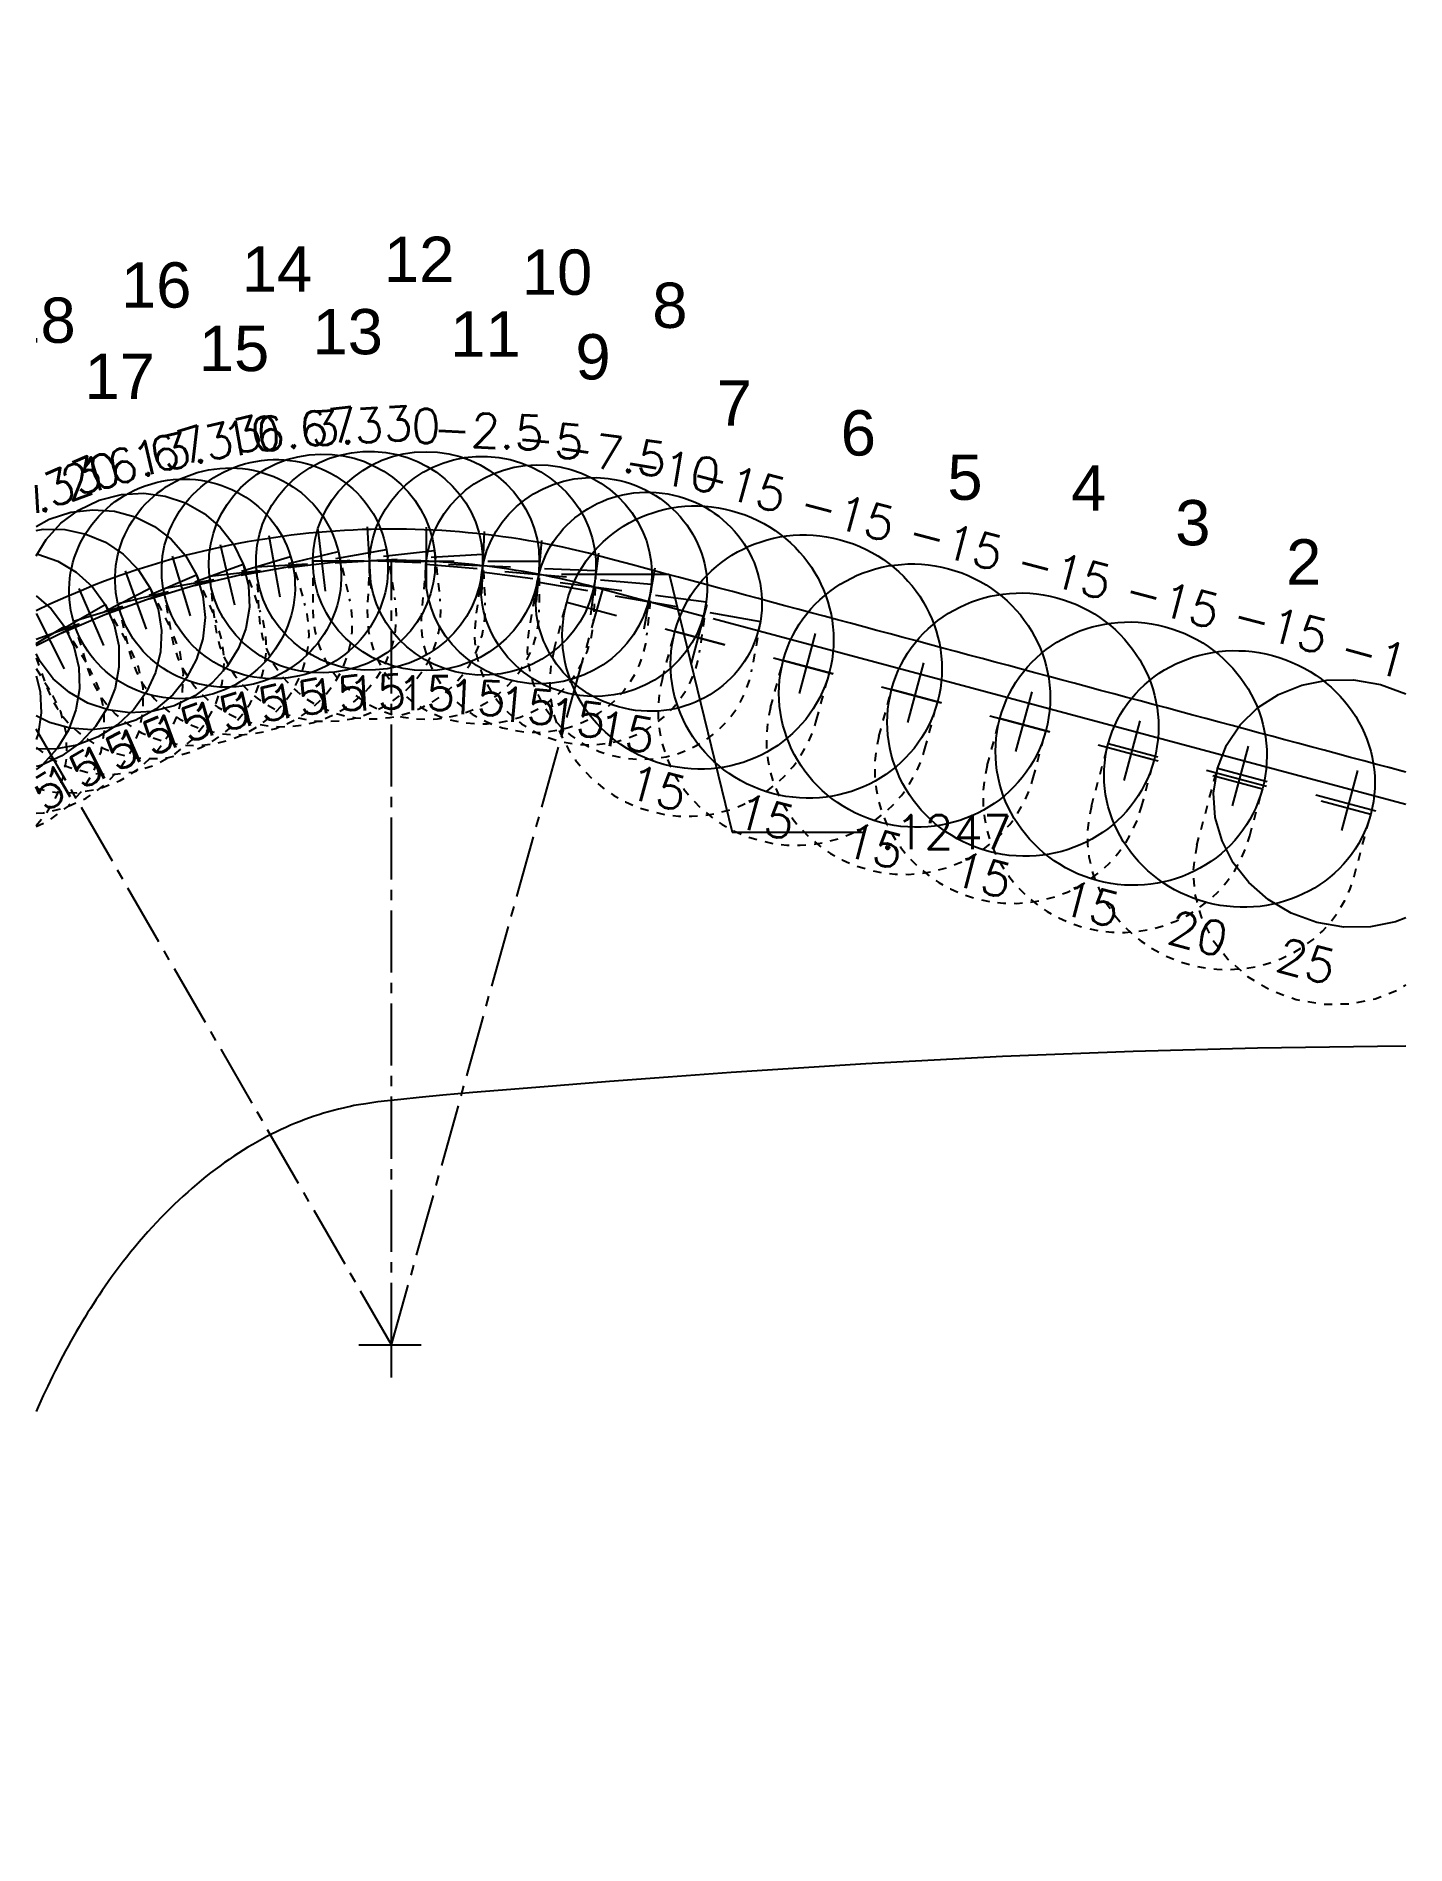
# Paper-space layout 'Layout1' of a CAD drawing. Header units: inches. Extents: x 0 to 8, y 0 to 10.5.
# The model-space entities are those that its viewports show. They can reach past a viewport. Long polylines and large blocks are cut down to what shows.
import ezdxf
from ezdxf.enums import TextEntityAlignment as Align

# ---------------------------------------------------------------- set-up
doc = ezdxf.new("R2010")
doc.units = ezdxf.units.IN
doc.header["$MEASUREMENT"] = 0
doc.linetypes.add('CENTER2', pattern=[1.125, 0.75, -0.125, 0.125, -0.125])
doc.linetypes.add('HIDDEN2', pattern=[0.1875, 0.125, -0.0625])
doc.layers.get('Defpoints').update_dxf_attribs({"color": 10})
doc.layers.add('Blade1', color=30, linetype='Continuous')
doc.layers.add('CLine', color=5, linetype='CENTER2')
for name, color, linetype, true_color in [('Blade2', 7, 'Continuous', 0xcccc00), ('Blade3', 7, 'Continuous', 0x00cc00), ('Blade4', 7, 'Continuous', 0x00cccc), ('Blade5', 7, 'Continuous', 0x0066cc), ('Blade6', 190, 'Continuous', 0x7f00ff)]:
    doc.layers.add(name, color=color, linetype=linetype, true_color=true_color)
doc.layers.get('Defpoints').freeze()
doc.styles.add('RomanS', font='romans')
doc.styles.get("Standard").update_dxf_attribs({"font": 'arial.ttf'})
doc.dimstyles.new('Copy of Standard', dxfattribs={"dimtxt": 0.094, "dimasz": 0.18, "dimexe": 0.0625, "dimexo": 0.0625, "dimgap": 0.045, "dimtad": 0, "dimtih": 1, "dimtoh": 1, "dimdec": 4, "dimzin": 4, "dimdsep": 46, "dimtxsty": 'RomanS', "dimcen": 0.09, "dimadec": 3, "dimazin": 1, "dimtfac": 1, "dimtdec": 4, "dimtofl": 0, "dimtmove": 0, "dimatfit": 1, "dimfxl": 1, "dimtolj": 1, "dimtzin": 0, "dimarcsym": 0})

# ---------------------------------------------------------------- blocks, each defined once
blk = doc.blocks.new('CMark')
at = {"layer": 'CLine'}
for p, q in [((0, 0.09400000077063808), (0, -0.09400000077063453)), ((-0.09400000077063808, 0), (0.09400000077063453, 0))]:
    blk.add_line(p, q, dxfattribs=at)
blk = doc.blocks.new('1613@15')
for p, q in [((-0.1704805832052265, 1.188697754575482e-15), (-0.3125, -6.068692421711381e-16)), ((0.1707499999999965, -6.242535149017196e-15), (0.3125, -8.034695879804019e-15))]:
    blk.add_line(p, q)
at = {"color": 8, "linetype": 'HIDDEN2', "ltscale": 0.5}
blk.add_line((-0.3125, -3.413935800722356e-15), (-0.3125, -0.1345859034534278), dxfattribs=at)
at = {"color": 8, "linetype": 'HIDDEN2', "ltscale": 0.5, "flags": 128}
blk.add_lwpolyline([(0.3125, -3.996802888650564e-15), (0.3125, -0.1345859034534369)], dxfattribs=at)
blk.add_ellipse((0, -3.713913318816395e-15), major_axis=(-0.3125, 4.387893807675384e-15), ratio=0.9659258262888792, start_param=-3.141592653589793, end_param=3.141592653589793)
at = {"color": 8, "linetype": 'HIDDEN2', "ltscale": 0.5}
blk.add_ellipse((0, -0.1345859034534325), major_axis=(-0.3125, 4.387893807675384e-15), ratio=0.9659258262888792, start_param=0, end_param=3.141592653589793, dxfattribs=at)
blk.add_blockref('CMark', (0, -1.77635683940025e-15))
at = {"style": 'RomanS'}
blk.add_text('15', height=0.094, dxfattribs=at).set_placement((-3.126551604367261e-12, -0.3643518207152785), align=Align.MIDDLE_CENTER)
blk.add_attdef('ANG', text='', height=0.094, dxfattribs=at).set_placement((5.756464916443042e-15, 0.2975051544969685), align=Align.BOTTOM_CENTER)
blk = doc.blocks.new('1913@15')
for p, q in [((-0.2329805832052265, 1.054768723287477e-15), (-0.375, -7.407982734591434e-16)), ((0.2332499999999965, -8.386311951548049e-15), (0.375, -1.017847268233487e-14))]:
    blk.add_line(p, q)
at = {"color": 8, "linetype": 'HIDDEN2', "ltscale": 0.5}
for p, q in [((-0.375, -0.1345859034533108), (-0.375, 4.592273826833915e-17)), ((0.375, -0.1345859034533109), (0.3750000000000017, -1.017847268233489e-14))]:
    blk.add_line(p, q, dxfattribs=at)
blk.add_ellipse((0, 0), major_axis=(-0.375, 0), ratio=0.9659258262890638)
blk.add_ellipse((0, -0.1345859034533108), major_axis=(-0.375, 0), ratio=0.9659258262890638, start_param=0, end_param=3.141592653589793, dxfattribs=at)
blk.add_blockref('CMark', (0, -1.77635683940025e-15))
at = {"style": 'RomanS'}
blk.add_text('15', height=0.094, dxfattribs=at).set_placement((-2.296212748390398e-17, -0.4295151365850544), align=Align.MIDDLE_CENTER)
blk.add_attdef('ANG', text='', height=0.094, dxfattribs=at).set_placement((5.756464916443042e-15, 0.3622221848583989), align=Align.BOTTOM_CENTER)
blk = doc.blocks.new('*D448')
at = {"layer": 'Blade4', "color": 0, "lineweight": -2, "transparency": 16777216}
for p, q in [((30.04359648264588, 19.20194315141375), (30.34109648264588, 19.20194315141375)), ((30.34109648264588, 19.20194315141375), (30.51452863279682, 18.49094432684226)), ((30.51452863279682, 18.49094432684226), (30.87452863279682, 18.49094432684226))]:
    blk.add_line(p, q, dxfattribs=at)
at = {"layer": 'Blade4', "color": 0, "transparency": 16777216, "insert": (31.10529053755872, 18.49094432684226), "char_height": 0.094, "attachment_point": 5, "style": 'RomanS'}
blk.add_mtext('\\A1;.1247', dxfattribs=at)
blk = doc.blocks.new('1913@25')
for p, q in [((-0.2329805832052265, 1.054768723287477e-15), (-0.375, -7.407982734591434e-16)), ((0.2332499999999965, -8.386311951548049e-15), (0.375, -1.017847268233487e-14))]:
    blk.add_line(p, q)
at = {"color": 8, "linetype": 'HIDDEN2', "ltscale": 0.5}
for p, q in [((-0.3750000000000001, -0.21976), (-0.375, 4.592273826833915e-17)), ((0.3749999999999999, -0.21976), (0.3750000000000017, -1.017847268233489e-14))]:
    blk.add_line(p, q, dxfattribs=at)
blk.add_ellipse((0, 0), major_axis=(-0.375, 0), ratio=0.90632)
blk.add_ellipse((-4.036925708709335e-17, -0.21976), major_axis=(-0.375, 0), ratio=0.90632, start_param=0, end_param=3.141592653589793, dxfattribs=at)
blk.add_blockref('CMark', (0, -1.77635683940025e-15))
at = {"style": 'RomanS'}
blk.add_text('25', height=0.094, dxfattribs=at).set_placement((-1.211199322107419e-12, -0.44975), align=Align.MIDDLE_CENTER)
blk.add_attdef('ANG', text='', height=0.094, dxfattribs=at).set_placement((-1.110223024625157e-16, 0.3398654201387419), align=Align.BOTTOM_CENTER)
blk = doc.blocks.new('1913@20')
for p, q in [((-0.2329805832052265, 1.054768723287477e-15), (-0.375, -7.407982734591434e-16)), ((0.2332499999999965, -8.386311951548049e-15), (0.375, -1.017847268233487e-14))]:
    blk.add_line(p, q)
at = {"color": 8, "linetype": 'HIDDEN2', "ltscale": 0.5}
for p, q in [((-0.3750000000000001, -0.17785), (-0.375, 4.592273826833915e-17)), ((0.3749999999999999, -0.1778500000000001), (0.3750000000000017, -1.017847268233489e-14))]:
    blk.add_line(p, q, dxfattribs=at)
blk.add_ellipse((0, 0), major_axis=(-0.375, 0), ratio=0.9396800000000001)
blk.add_ellipse((-3.267051498425351e-17, -0.17785), major_axis=(-0.375, 0), ratio=0.9396800000000001, start_param=0, end_param=3.141592653589793, dxfattribs=at)
blk.add_blockref('CMark', (0, -1.77635683940025e-15))
at = {"style": 'RomanS'}
blk.add_text('20', height=0.094, dxfattribs=at).set_placement((-3.929738497599826e-17, -0.441305), align=Align.MIDDLE_CENTER)
blk.add_attdef('ANG', text='', height=0.094, dxfattribs=at).set_placement((5.756464916443042e-15, 0.3622221848583989), align=Align.BOTTOM_CENTER)

msp = doc.modelspace()

# ---------------------------------------------------------------- linework, layer by layer
at = {"color": 1}
msp.add_line((32.6205642128337, 18.50055690529551), (30.46276871602034, 19.07873646609817), dxfattribs=at)
msp.add_line((32.6205642128337, 18.59004464187379), (32.32268251495532, 18.66986180226031))
msp.add_lwpolyline([(30.43616235664155, 19.08586561860725), (30.15764654096184, 19.16049370649792, 0.07537826121871417), (29.51377829684246, 19.23946794533838)], format="xyb", dxfattribs=at)
at = {"color": 7, "linetype": 'Continuous'}
for points, weights, knots in [([(32.6205642128337, 18.59004464187379), (31.38908935186032, 18.92001733637083), (30.15761449088694, 19.24999003086788), (29.25739044152237, 19.49120433790219), (28.45027163940628, 19.02521408023246), (26.9343140335057, 18.14997554838571), (26.6518142128337, 15.75054531505999), (26.5893142128337, 15.00054531505999), (26.5268142128337, 14.25054531505999), (26.5268142128337, 13.12949619305741), (26.5268142128337, 12.00844707105483)], [1, 1, 1, 0.9238795325112876, 1, 0.8706440377927035, 1, 1, 1, 1, 1], [0, 0, 0, 1, 1, 1.785398163397444, 1.785398163397444, 2.813970702198846, 2.813970702198846, 3.813970702198846, 3.813970702198846, 4.5613367835339, 4.5613367835339, 4.5613367835339]), ([(32.6205642128337, 17.90254464187379), (31.07700466618721, 17.90254464187379), (29.54135038701364, 17.74652538376943), (28.3705642128337, 17.62757596086108), (28.3705642128337, 15.75054531506), (28.3705642128337, 13.93453365857529), (28.3705642128337, 12.11852200209059)], [1, 0.9987188160659204, 1, 0.7291676969861126, 1, 1, 1], [0, 0, 0, 0.101250485416287, 0.101250485416287, 1.608633259505193, 1.608633259505193, 2.261347812129975, 2.261347812129975, 2.261347812129975])]:
    msp.add_rational_spline(points, weights, degree=2, knots=knots, dxfattribs=at)
at = {"layer": 'CLine'}
for p, q in [((29.5752742128337, 17.07665690529551), (29.5752742128337, 19.24034203548772)), ((29.5752742128337, 17.07665690529551), (30.15764654096184, 19.16049370649792)), ((29.5752742128337, 17.07665690529551), (28.49340917412347, 18.95045450281501)), ((29.5752742128337, 16.98665690529551), (29.5752742128337, 17.16665690529551)), ((29.48527421283369, 17.07665690529551), (29.6652742128337, 17.07665690529551))]:
    msp.add_line(p, q, dxfattribs=at)

# ---------------------------------------------------------------- block references
at = {"layer": 'Blade1'}
for name, p, rotation, values in [('1613@15', (29.51377829684246, 19.23946794533838), 3.33, {'ANG': '3.33'}), ('1613@15', (28.74968717973505, 19.07664175358668), 23.33, {'ANG': '23.33'}), ('1913@15', (30.42053735664153, 19.02755232473893), 345, {'ANG': '-15'}), ('1913@15', (31.31692483545487, 18.78736602368551), 345, {'ANG': '-15'}), ('1613@15', (28.10037905777671, 18.66529404507627), 34.24, {'ANG': '34.24'}), ('1913@25', (32.21584897457467, 18.56964071111553), 345, {'ANG': '-15'})]:
    msp.add_blockref(name, p, dxfattribs=dict(at, rotation=rotation)).add_auto_attribs(values)
at = {"layer": 'Blade2'}
msp.add_blockref('1613@15', (29.67032086889707, 19.23825341616105), dxfattribs=at).add_auto_attribs({'ANG': '0'})
for p, rotation, values in [((28.87214454768345, 19.12290762712815), 20, {'ANG': '20'}), ((28.19784545563478, 18.74763812164548), 33.18, {'ANG': '33.18'})]:
    msp.add_blockref('1613@15', p, dxfattribs=dict(at, rotation=rotation)).add_auto_attribs(values)
at = {"layer": 'Blade3'}
for name, p, rotation, values in [('1613@15', (28.99717565947424, 19.16168338119902), 16.67000000000001, {'ANG': '16.67'}), ('1613@15', (29.82636588744366, 19.22572328713588), 357.5000000000001, {'ANG': '-2.5'}), ('1913@15', (30.71933318291264, 18.94749022438779), 345, {'ANG': '-15'}), ('1613@15', (28.29935667268826, 18.82493827593848), 32.12, {'ANG': '32.12'}), ('1913@15', (31.61572066172598, 18.70730392333438), 345, {'ANG': '-15'})]:
    msp.add_blockref(name, p, dxfattribs=dict(at, rotation=rotation)).add_auto_attribs(values)
at = {"layer": 'Blade4'}
for p, rotation, values in [((29.12432284980039, 19.19282708058702), 13.33, {'ANG': '13.33'}), ((29.98109648264588, 19.20194315141375), 355, {'ANG': '-5'}), ((28.40486867960263, 18.89667813746136), 31.06, {'ANG': '31.06'})]:
    msp.add_blockref('1613@15', p, dxfattribs=dict(at, rotation=rotation)).add_auto_attribs(values)
at = {"layer": 'Blade5'}
for name, p, rotation, values in [('1613@15', (29.2531207076369, 19.21622472653986), 10, {'ANG': '10'}), ('1613@15', (30.13370266545594, 19.167037494068), 352.5, {'ANG': '-7.5'}), ('1613@15', (28.51427559102827, 18.96234385363605), 29.99999999999999, {'ANG': '30'}), ('1913@15', (31.01812900918376, 18.86742812403665), 345, {'ANG': '-15'}), ('1913@20', (31.9145164879971, 18.63743120253033), 345, {'ANG': '-15'})]:
    msp.add_blockref(name, p, dxfattribs=dict(at, rotation=rotation)).add_auto_attribs(values)
at = {"layer": 'Blade6'}
for p, rotation, values in [((29.38309777983655, 19.23179067404755), 6.670000000000003, {'ANG': '6.67'}), ((30.284916290804, 19.1263918798068), 350.0000000000001, {'ANG': '-10'}), ((28.63025179997475, 19.02305511270558), 26.67, {'ANG': '26.67'})]:
    msp.add_blockref('1613@15', p, dxfattribs=dict(at, rotation=rotation)).add_auto_attribs(values)

# ---------------------------------------------------------------- texts
at = {"layer": 'Blade1'}
for s, p in [('13', (29.35701414735962, 19.80872935148096)), ('19', (28.40590712945996, 19.58431784368288)), ('7', (30.47236318160483, 19.61182986717686)), ('4', (31.45009985207301, 19.37777367107432)), ('1', (32.37151449046571, 19.05994217922119))]:
    msp.add_text(s, height=0.125, dxfattribs=at).set_placement(p)
at = {"layer": 'Blade2'}
for s, p in [('12', (29.55422539955148, 20.00824484001868)), ('18', (28.50956320814416, 19.84045021202296))]:
    msp.add_text(s, height=0.125, dxfattribs=at).set_placement(p)
at = {"layer": 'Blade3'}
for s, p in [('11', (29.73706796719432, 19.80194140947167)), ('17', (28.72818240421708, 19.68574303398225)), ('6', (30.81447099758122, 19.52952716694814)), ('3', (31.73731314583834, 19.28183653436139))]:
    msp.add_text(s, height=0.125, dxfattribs=at).set_placement(p)
at = {"layer": 'Blade4'}
for s, p in [('16', (28.82875326002605, 19.9375122238003)), ('10', (29.9346559466554, 19.97287857201739))]:
    msp.add_text(s, height=0.125, dxfattribs=at).set_placement(p)
at = {"layer": 'Blade5'}
for s, p in [('15', (29.0434915084374, 19.76237889204778)), ('9', (30.0824180819034, 19.73948690435427)), ('5', (31.10863919751539, 19.40728766779464)), ('2', (32.04326423618726, 19.17359822180134))]:
    msp.add_text(s, height=0.125, dxfattribs=at).set_placement(p)
at = {"layer": 'Blade6'}
for s, p in [('14', (29.16199859035595, 19.98172011896376)), ('8', (30.29444295089522, 19.88151557263642))]:
    msp.add_text(s, height=0.125, dxfattribs=at).set_placement(p)

# ---------------------------------------------------------------- dimensions: what is measured, and where the dimension line sits
at = {"layer": 'Blade4'}
dim = msp.add_ordinate_dim(feature_location=(29.98109648264588, 19.20194315141375), offset=(0.8934321501509395, -0.7109988245714902), dtype=0, origin=(32.6205642128337, 19.32665690529551), dimstyle='Copy of Standard', dxfattribs=at)
dim.commit()
dim.dimension.update_dxf_attribs({"geometry": '*D448', "text_midpoint": (31.10529053755872, 18.49094432684226)})

psp = doc.layouts.get("Layout1")

# ---------------------------------------------------------------- viewports
at = {"layer": 'Defpoints'}
psp.add_viewport(center=(4.005319240737197, 5.248614982700552), size=(7.91065036830269, 10.44332619332091), view_center_point=(30.4840667496235, 18.19192196639574), view_height=4.988673276557499, dxfattribs=at)

doc.saveas('drawing.dxf')
